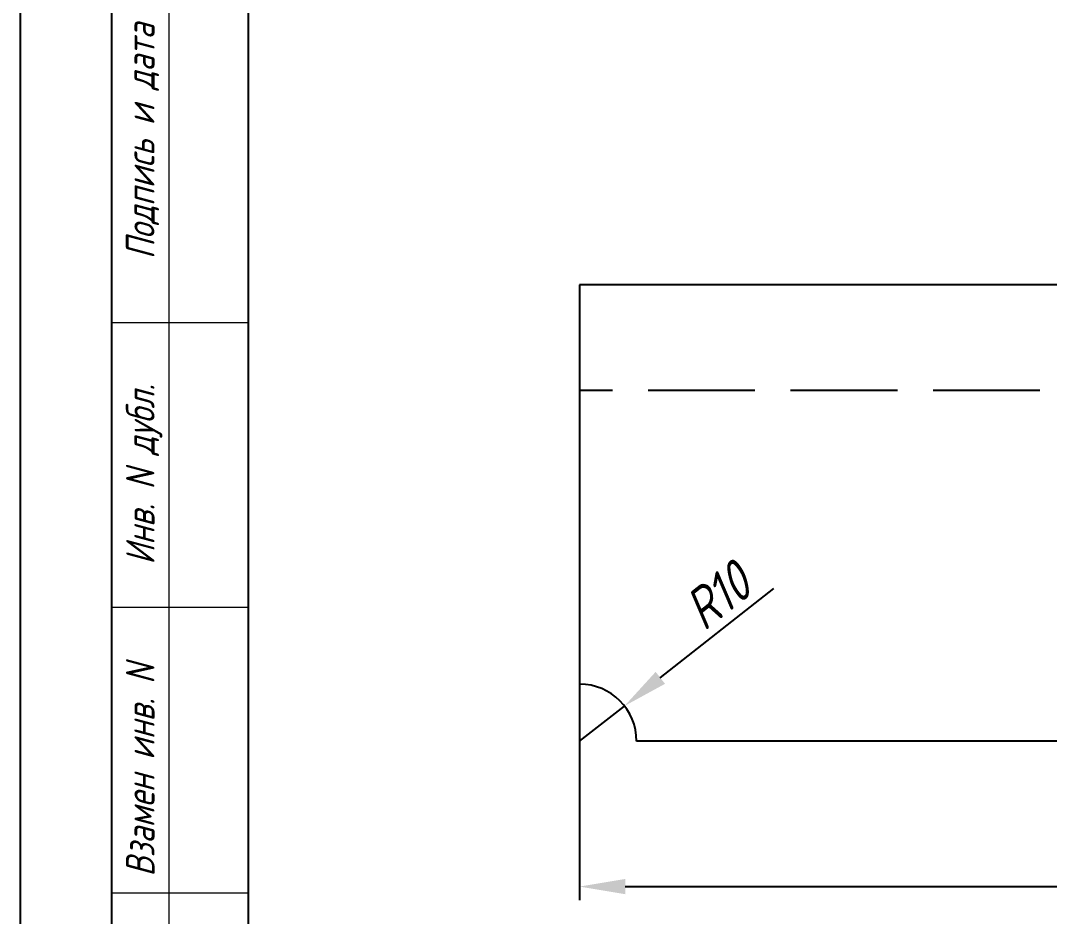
# Model space of a CAD drawing. Header units: millimetres. Extents: x -37166 to -34073, y -441 to 2979.
# Drawn here: x -35007 to -34916.7, y 663.3 to 741.8 of the extents above; entities that cross this region are included whole.
import ezdxf
from ezdxf.enums import TextEntityAlignment as Align

# ---------------------------------------------------------------- set-up
doc = ezdxf.new("R2010")
doc.units = ezdxf.units.MM
doc.header["$PDSIZE"] = -1
doc.linetypes.add('Short_dashed', pattern=[5, 3.75, -1.25])
doc.linetypes.add('SLD-Сплошная', pattern=[0])
for name, color, linetype in [('Frame', 6, 'Continuous'), ('ОСНОВНАЯ_НАДПИСЬ', 7, 'SLD-Сплошная'), ('ЧЕРТЕЖ', 7, 'Continuous')]:
    doc.layers.add(name, color=color, linetype=linetype)
doc.styles.add('SLDTEXTSTYLE0', font='ГОСТ тип А наклонный.ttf')
doc.styles.get("Standard").update_dxf_attribs({"font": 'ГОСТ тип А наклонный.ttf'})
doc.styles.add('ГОСТ', font='ГОСТ тип А.ttf', dxfattribs={"oblique": 15})
doc.dimstyles.new('dim1', dxfattribs={"dimtxt": 3.5, "dimasz": 4, "dimexe": 1.2, "dimexo": 0, "dimgap": 0.8, "dimtad": 1, "dimdec": 0, "dimdsep": 46, "dimtxsty": 'Standard', "dimcen": 5, "dimadec": 0, "dimazin": 0, "dimtfac": 1, "dimtdec": 0, "dimtmove": 0, "dimatfit": 3, "dimfxl": 0, "dimtolj": 1, "dimtzin": 0, "dimarcsym": 0})

# ---------------------------------------------------------------- blocks, each defined once
blk = doc.blocks.new('stamp-side-22600')
at = {"layer": 'Frame'}
blk.add_line((-12, 0), (-12, 145), dxfattribs=at)
at = {"layer": 'Frame', "color": 7, "lineweight": 13}
blk.add_line((-7, 145), (-7, 0), dxfattribs=at)
at = {"layer": 'Frame', "lineweight": 13}
for p, q in [((-12, 110), (0, 110)), ((0, 85), (-12, 85)), ((-12, 60), (0, 60))]:
    blk.add_line(p, q, dxfattribs=at)
at = {"color": 7, "lineweight": 13, "style": 'ГОСТ', "oblique": 15}
for s, p in [('Подпись и дата', (-8.25, 115.546)), ('Инв. N дубл.', (-8.25, 88.759)), ('Взамен инв. N', (-8.25, 61.422))]:
    blk.add_text(s, height=2.5, rotation=90, dxfattribs=at).set_placement(p)
blk = doc.blocks.new('stamp-side-w22600')
blk.add_blockref('stamp-side-22600', (0, 0))
blk = doc.blocks.new('A4-vert-gost-02-Neptun')
at = {"layer": 'Frame', "color": 7}
blk.add_lwpolyline([(-0.001, 0), (-0.001, 297), (209.999, 297), (209.999, 0)], close=True, dxfattribs=at)
at = {"layer": 'Frame'}
blk.add_lwpolyline([(19.999, 5), (19.999, 292), (204.999, 292), (204.999, 5)], close=True, dxfattribs=at)
blk.add_blockref('stamp-side-w22600', (19.999, 5))
at = {"layer": 'ОСНОВНАЯ_НАДПИСЬ', "lineweight": 13, "style": 'SLDTEXTSTYLE0', "oblique": 7.5}
blk.add_attdef('PAGE', text='', height=3.5, dxfattribs=at).set_placement((199.52, 7.972), align=Align.CENTER)
at = {"layer": 'ЧЕРТЕЖ', "style": 'ГОСТ', "oblique": 15}
blk.add_attdef('НОМЕР ЧЕРТЕЖА', text='', height=5, rotation=180, dxfattribs=at).set_placement((58.022, 285.179), align=Align.MIDDLE_CENTER)
blk.add_attdef('Номер чертежа', text='', height=7.001, dxfattribs=at).set_placement((141.148, 13.277), align=Align.MIDDLE_CENTER)
blk = doc.blocks.new('*D7233')
at = {"color": 0, "lineweight": -2}
for p, q in [((-34852.409, 718.639), (-34852.409, 664.693)), ((-34957.946, 683.639), (-34957.946, 664.693)), ((-34953.946, 665.893), (-34856.409, 665.893))]:
    blk.add_line(p, q, dxfattribs=at)
at = {"color": 0}
for points in [[(-34953.946, 666.559), (-34953.946, 665.226), (-34957.946, 665.893)], [(-34856.409, 665.226), (-34856.409, 666.559), (-34852.409, 665.893)]]:
    blk.add_solid(points, dxfattribs=at)
at = {"layer": 'Defpoints', "color": 0}
for p in [(-34852.409, 718.639), (-34957.946, 683.639), (-34852.409, 665.893)]:
    blk.add_point(p, dxfattribs=at)
at = {"color": 0, "insert": (-34905.177, 668.669), "char_height": 3.5, "attachment_point": 5}
blk.add_mtext('\\A1;513*', dxfattribs=at)
blk = doc.blocks.new('*D7235')
at = {"color": 0, "lineweight": -2}
for p, q in [((-34950.865, 684.194), (-34940.897, 692.015)), ((-34957.946, 678.639), (-34954.012, 681.725))]:
    blk.add_line(p, q, dxfattribs=at)
at = {"color": 0}
blk.add_solid([(-34951.276, 684.719), (-34950.453, 683.67), (-34954.012, 681.725)], dxfattribs=at)
at = {"layer": 'Defpoints', "color": 0}
for p in [(-34954.012, 681.725), (-34957.946, 678.639)]:
    blk.add_point(p, dxfattribs=at)
at = {"color": 0, "insert": (-34945.882, 691.346), "char_height": 3.5, "attachment_point": 5, "rotation": 38.11842}
blk.add_mtext('\\A1;R10', dxfattribs=at)

msp = doc.modelspace()

# ---------------------------------------------------------------- linework, layer by layer
at = {"color": 1}
for p, q in [((-34852.409, 718.639), (-34957.946, 718.639)), ((-34957.946, 718.639), (-34957.946, 683.639)), ((-34868.879, 678.639), (-34952.946, 678.639))]:
    msp.add_line(p, q, dxfattribs=at)
at = {"color": 1, "linetype": 'Short_dashed', "ltscale": 2.5}
msp.add_line((-34855.061, 709.389), (-34957.946, 709.389), dxfattribs=at)
at = {"color": 1}
msp.add_arc((-34957.946, 678.639), 5, 0, 90, dxfattribs=at)

# ---------------------------------------------------------------- block references
at = {"color": 2, "lineweight": 100, "ltscale": 0.4}
msp.add_blockref('A4-vert-gost-02-Neptun', (-35006.989, 600.351), dxfattribs=at)

# ---------------------------------------------------------------- dimensions: what is measured, and where the dimension line sits
dim = msp.add_linear_dim(base=(-34852.409, 665.893), p1=(-34957.946, 683.639), p2=(-34852.409, 718.639), angle=0, text='513*', dimstyle='dim1', override={"dimscale": 1, "dimlfac": 2, "dimtxsty": 'Standard', "dimsah": 1, "dimtolj": 1})
dim.commit()
dim.dimension.update_dxf_attribs({"geometry": '*D7233', "text_midpoint": (-34905.177, 665.893), "dimtype": 160})
dim = msp.add_radius_dim(center=(-34957.946, 678.639), mpoint=(-34954.012, 681.725), dimstyle='dim1', override={"dimscale": 1, "dimlfac": 2, "dimsah": 1})
dim.commit()
dim.dimension.update_dxf_attribs({"geometry": '*D7235', "text_midpoint": (-34944.308, 689.34), "dimtype": 164})

doc.saveas('drawing.dxf')
